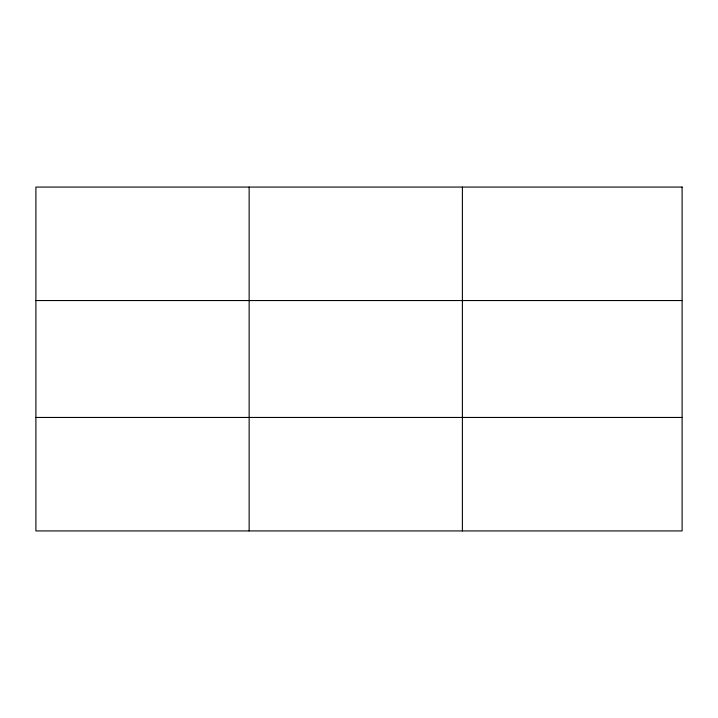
<?xml version="1.0" encoding="UTF-8"?>
<svg xmlns="http://www.w3.org/2000/svg" width="718" height="718" viewBox="0 0 718 718"><rect width="100%" height="100%" fill="white"/><g stroke="black" fill="none" stroke-linecap="round" stroke-linejoin="round"><path stroke-width="1.08" d="M249.146 187.075L249.146 530.925M462.392 187.075L462.392 530.925M35.9 300.546L682.1 300.546M35.9 417.454L682.1 417.454M682.1 187.075L682.1 530.925L35.9 530.925L35.9 187.075L682.1 187.075"/></g></svg>
